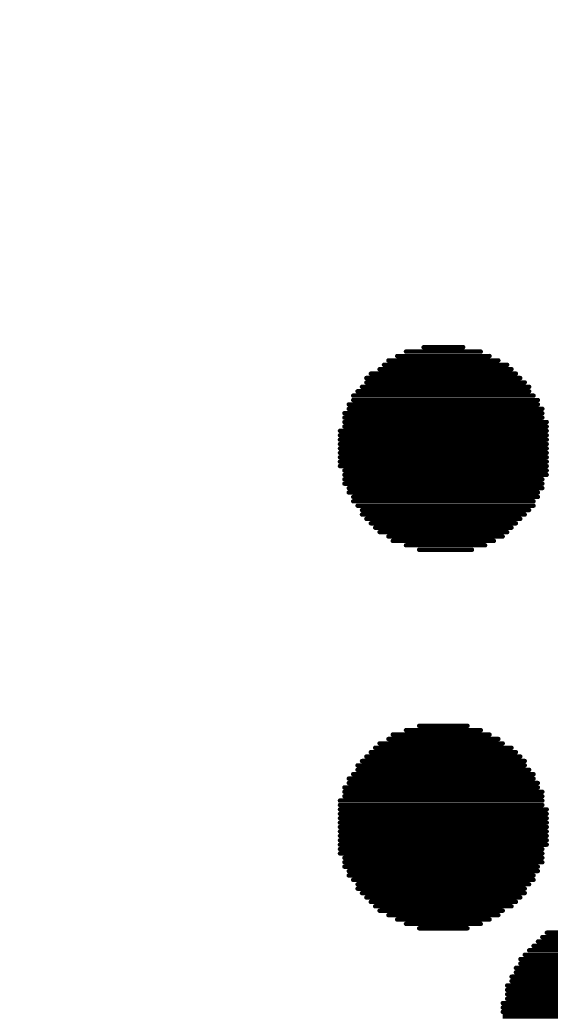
# Model space of a CAD drawing. Header units: millimetres. Extents: x -46.4 to 46.4, y -47.3 to 46.4.
# Drawn here: x -23.26 to -22.494, y 1.139 to 2.573 of the extents above; entities that cross this region are included whole.
import ezdxf

# ---------------------------------------------------------------- set-up
doc = ezdxf.new("R2010")
doc.units = ezdxf.units.MM
doc.layers.add('BottomOverlay', color=54, linetype='Continuous')
doc.layers.add('Mechanical1', color=6, linetype='Continuous')

# ---------------------------------------------------------------- blocks, each defined once
blk = doc.blocks.new('________2')
at = {"layer": 'BottomOverlay', "const_width": 0.00635}
for points in [[(1.2969, -0.9051), (1.4049, -0.9051)], [(1.3223, -0.8988), (1.3795, -0.8988)], [(1.2715, -0.9178), (1.4303, -0.9178)], [(1.2842, -0.9115), (1.4176, -0.9115)], [(1.2588, -0.9305), (1.4493, -0.9305)], [(1.2652, -0.9242), (1.443, -0.9242)], [(1.2398, -0.9432), (1.462, -0.9432)], [(1.2398, -0.9496), (1.4684, -0.9496)], [(1.2461, -0.9369), (1.4557, -0.9369)], [(1.2271, -0.9623), (1.4747, -0.9623)], [(1.2334, -0.9559), (1.4747, -0.9559)], [(1.2207, -0.9686), (1.4811, -0.9686)], [(1.2207, -0.975), (1.4874, -0.975)], [(1.2144, -0.9813), (1.4874, -0.9813)], [(1.2144, -0.9877), (1.4938, -0.9877)], [(1.208, -0.994), (1.4938, -0.994)], [(1.208, -1.0004), (1.4938, -1.0004)], [(1.208, -1.0067), (1.5001, -1.0067)], [(1.2017, -1.0194), (1.5001, -1.0194)], [(1.208, -1.0131), (1.5001, -1.0131)], [(1.2017, -1.0258), (1.5001, -1.0258)], [(1.2017, -1.0321), (1.5001, -1.0321)], [(1.2017, -1.0385), (1.5001, -1.0385)], [(1.2017, -1.0448), (1.5001, -1.0448)], [(1.2017, -1.0512), (1.5001, -1.0512)], [(1.2017, -1.0575), (1.5001, -1.0575)], [(1.2017, -1.0639), (1.5001, -1.0639)], [(1.2017, -1.0702), (1.5001, -1.0702)], [(1.208, -1.0766), (1.5001, -1.0766)], [(1.208, -1.0829), (1.5001, -1.0829)], [(1.208, -1.0893), (1.4938, -1.0893)], [(1.208, -1.0956), (1.4938, -1.0956)], [(1.2144, -1.102), (1.4938, -1.102)], [(1.2144, -1.1083), (1.4874, -1.1083)], [(1.2207, -1.1147), (1.4874, -1.1147)], [(1.2207, -1.121), (1.4811, -1.121)], [(1.2271, -1.1274), (1.4811, -1.1274)], [(1.2334, -1.1337), (1.4747, -1.1337)], [(1.2334, -1.1401), (1.4684, -1.1401)], [(1.2398, -1.1464), (1.462, -1.1464)], [(1.2461, -1.1528), (1.4557, -1.1528)], [(1.2525, -1.1591), (1.4493, -1.1591)], [(1.2588, -1.1655), (1.443, -1.1655)], [(1.2715, -1.1718), (1.4366, -1.1718)], [(1.2779, -1.1782), (1.4239, -1.1782)], [(1.2969, -1.1845), (1.4112, -1.1845)], [(1.316, -1.1909), (1.3922, -1.1909)], [(1.2969, -1.4512), (1.4049, -1.4512)], [(1.316, -1.4449), (1.3858, -1.4449)], [(1.2715, -1.4639), (1.4303, -1.4639)], [(1.2779, -1.4576), (1.4176, -1.4576)], [(1.2525, -1.4766), (1.4493, -1.4766)], [(1.2588, -1.4703), (1.4366, -1.4703)], [(1.2398, -1.4893), (1.462, -1.4893)], [(1.2461, -1.483), (1.4557, -1.483)], [(1.2271, -1.502), (1.4684, -1.502)], [(1.2271, -1.5084), (1.4747, -1.5084)], [(1.2334, -1.4957), (1.4684, -1.4957)], [(1.2144, -1.5211), (1.4811, -1.5211)], [(1.2207, -1.5147), (1.4811, -1.5147)], [(1.208, -1.5338), (1.4874, -1.5338)], [(1.2144, -1.5274), (1.4874, -1.5274)], [(1.208, -1.5401), (1.4938, -1.5401)], [(1.208, -1.5465), (1.4938, -1.5465)], [(1.2017, -1.5528), (1.4938, -1.5528)], [(1.2017, -1.5592), (1.4938, -1.5592)], [(1.2017, -1.5655), (1.5001, -1.5655)], [(1.2017, -1.5719), (1.5001, -1.5719)], [(1.2017, -1.5782), (1.5001, -1.5782)], [(1.2017, -1.5846), (1.5001, -1.5846)], [(1.2017, -1.5909), (1.5001, -1.5909)], [(1.2017, -1.5973), (1.5001, -1.5973)], [(1.2017, -1.6036), (1.5001, -1.6036)], [(1.2017, -1.61), (1.5001, -1.61)], [(1.2017, -1.6163), (1.5001, -1.6163)], [(1.2017, -1.6227), (1.4938, -1.6227)], [(1.2017, -1.629), (1.4938, -1.629)], [(1.208, -1.6354), (1.4938, -1.6354)], [(1.208, -1.6417), (1.4938, -1.6417)], [(1.208, -1.6481), (1.4874, -1.6481)], [(1.2144, -1.6544), (1.4874, -1.6544)], [(1.2144, -1.6608), (1.4811, -1.6608)], [(1.2207, -1.6671), (1.4811, -1.6671)], [(1.2271, -1.6735), (1.4747, -1.6735)], [(1.2271, -1.6798), (1.4684, -1.6798)], [(1.2334, -1.6862), (1.4684, -1.6862)], [(1.2398, -1.6925), (1.462, -1.6925)], [(1.2461, -1.6989), (1.4557, -1.6989)], [(1.2525, -1.7052), (1.4493, -1.7052)], [(1.2588, -1.7116), (1.4366, -1.7116)], [(1.2715, -1.7179), (1.4303, -1.7179)], [(1.2842, -1.7243), (1.4176, -1.7243)], [(1.2969, -1.7306), (1.4049, -1.7306)], [(1.316, -1.737), (1.3858, -1.737)], [(1.4938, -1.7497), (1.6843, -1.7497)], [(1.5001, -1.7433), (1.6716, -1.7433)], [(1.4811, -1.7624), (1.697, -1.7624)], [(1.4874, -1.756), (1.6906, -1.756)], [(1.462, -1.7814), (1.7097, -1.7814)], [(1.4684, -1.7751), (1.7097, -1.7751)], [(1.4747, -1.7687), (1.7033, -1.7687)], [(1.4557, -1.7941), (1.7224, -1.7941)], [(1.462, -1.7878), (1.716, -1.7878)], [(1.4493, -1.8068), (1.7287, -1.8068)], [(1.4557, -1.8005), (1.7224, -1.8005)], [(1.443, -1.8195), (1.7287, -1.8195)], [(1.4493, -1.8132), (1.7287, -1.8132)], [(1.443, -1.8259), (1.7351, -1.8259)], [(1.443, -1.8322), (1.7351, -1.8322)], [(1.443, -1.8386), (1.7351, -1.8386)], [(1.4366, -1.8449), (1.7351, -1.8449)], [(1.4366, -1.8513), (1.7351, -1.8513)], [(1.4366, -1.8576), (1.7351, -1.8576)], [(1.4366, -1.864), (1.7414, -1.864)]]:
    blk.add_lwpolyline(points, dxfattribs=at)
at = {"layer": 'BottomOverlay', "const_width": 0.00317}
for points in [[(1.2954, -0.9051, 1), (1.2985, -0.9051, 1)], [(1.3208, -0.8988, 1), (1.3239, -0.8988, 1)], [(1.3779, -0.8988, 1), (1.3811, -0.8988, 1)], [(1.4033, -0.9051, 1), (1.4065, -0.9051, 1)], [(1.27, -0.9178, 1), (1.2731, -0.9178, 1)], [(1.2827, -0.9115, 1), (1.2858, -0.9115, 1)], [(1.416, -0.9115, 1), (1.4192, -0.9115, 1)], [(1.4287, -0.9178, 1), (1.4319, -0.9178, 1)], [(1.2573, -0.9305, 1), (1.2604, -0.9305, 1)], [(1.2636, -0.9242, 1), (1.2668, -0.9242, 1)], [(1.4414, -0.9242, 1), (1.4446, -0.9242, 1)], [(1.4478, -0.9305, 1), (1.4509, -0.9305, 1)], [(1.2382, -0.9432, 1), (1.2414, -0.9432, 1)], [(1.2382, -0.9496, 1), (1.2414, -0.9496, 1)], [(1.2446, -0.9369, 1), (1.2477, -0.9369, 1)], [(1.4541, -0.9369, 1), (1.4573, -0.9369, 1)], [(1.4605, -0.9432, 1), (1.4636, -0.9432, 1)], [(1.4668, -0.9496, 1), (1.47, -0.9496, 1)], [(1.2255, -0.9623, 1), (1.2287, -0.9623, 1)], [(1.2319, -0.9559, 1), (1.235, -0.9559, 1)], [(1.4732, -0.9559, 1), (1.4763, -0.9559, 1)], [(1.4732, -0.9623, 1), (1.4763, -0.9623, 1)], [(1.2192, -0.9686, 1), (1.2223, -0.9686, 1)], [(1.2192, -0.975, 1), (1.2223, -0.975, 1)], [(1.4795, -0.9686, 1), (1.4827, -0.9686, 1)], [(1.4859, -0.975, 1), (1.489, -0.975, 1)], [(1.2128, -0.9813, 1), (1.216, -0.9813, 1)], [(1.2128, -0.9877, 1), (1.216, -0.9877, 1)], [(1.4859, -0.9813, 1), (1.489, -0.9813, 1)], [(1.4922, -0.9877, 1), (1.4954, -0.9877, 1)], [(1.2065, -0.994, 1), (1.2096, -0.994, 1)], [(1.2065, -1.0004, 1), (1.2096, -1.0004, 1)], [(1.2065, -1.0067, 1), (1.2096, -1.0067, 1)], [(1.4922, -0.994, 1), (1.4954, -0.994, 1)], [(1.4922, -1.0004, 1), (1.4954, -1.0004, 1)], [(1.4986, -1.0067, 1), (1.5017, -1.0067, 1)], [(1.2001, -1.0194, 1), (1.2033, -1.0194, 1)], [(1.2065, -1.0131, 1), (1.2096, -1.0131, 1)], [(1.4986, -1.0131, 1), (1.5017, -1.0131, 1)], [(1.4986, -1.0194, 1), (1.5017, -1.0194, 1)], [(1.2001, -1.0258, 1), (1.2033, -1.0258, 1)], [(1.2001, -1.0321, 1), (1.2033, -1.0321, 1)], [(1.4986, -1.0258, 1), (1.5017, -1.0258, 1)], [(1.4986, -1.0321, 1), (1.5017, -1.0321, 1)], [(1.2001, -1.0385, 1), (1.2033, -1.0385, 1)], [(1.2001, -1.0448, 1), (1.2033, -1.0448, 1)], [(1.4986, -1.0385, 1), (1.5017, -1.0385, 1)], [(1.4986, -1.0448, 1), (1.5017, -1.0448, 1)], [(1.2001, -1.0512, 1), (1.2033, -1.0512, 1)], [(1.2001, -1.0575, 1), (1.2033, -1.0575, 1)], [(1.2001, -1.0639, 1), (1.2033, -1.0639, 1)], [(1.4986, -1.0512, 1), (1.5017, -1.0512, 1)], [(1.4986, -1.0575, 1), (1.5017, -1.0575, 1)], [(1.4986, -1.0639, 1), (1.5017, -1.0639, 1)], [(1.2001, -1.0702, 1), (1.2033, -1.0702, 1)], [(1.2065, -1.0766, 1), (1.2096, -1.0766, 1)], [(1.4986, -1.0702, 1), (1.5017, -1.0702, 1)], [(1.4986, -1.0766, 1), (1.5017, -1.0766, 1)], [(1.2065, -1.0829, 1), (1.2096, -1.0829, 1)], [(1.2065, -1.0893, 1), (1.2096, -1.0893, 1)], [(1.4922, -1.0893, 1), (1.4954, -1.0893, 1)], [(1.4986, -1.0829, 1), (1.5017, -1.0829, 1)], [(1.2065, -1.0956, 1), (1.2096, -1.0956, 1)], [(1.2128, -1.102, 1), (1.216, -1.102, 1)], [(1.4922, -1.0956, 1), (1.4954, -1.0956, 1)], [(1.4922, -1.102, 1), (1.4954, -1.102, 1)], [(1.2128, -1.1083, 1), (1.216, -1.1083, 1)], [(1.2192, -1.1147, 1), (1.2223, -1.1147, 1)], [(1.2192, -1.121, 1), (1.2223, -1.121, 1)], [(1.4795, -1.121, 1), (1.4827, -1.121, 1)], [(1.4859, -1.1083, 1), (1.489, -1.1083, 1)], [(1.4859, -1.1147, 1), (1.489, -1.1147, 1)], [(1.2255, -1.1274, 1), (1.2287, -1.1274, 1)], [(1.2319, -1.1337, 1), (1.235, -1.1337, 1)], [(1.4732, -1.1337, 1), (1.4763, -1.1337, 1)], [(1.4795, -1.1274, 1), (1.4827, -1.1274, 1)], [(1.2319, -1.1401, 1), (1.235, -1.1401, 1)], [(1.2382, -1.1464, 1), (1.2414, -1.1464, 1)], [(1.4605, -1.1464, 1), (1.4636, -1.1464, 1)], [(1.4668, -1.1401, 1), (1.47, -1.1401, 1)], [(1.2446, -1.1528, 1), (1.2477, -1.1528, 1)], [(1.2509, -1.1591, 1), (1.2541, -1.1591, 1)], [(1.4478, -1.1591, 1), (1.4509, -1.1591, 1)], [(1.4541, -1.1528, 1), (1.4573, -1.1528, 1)], [(1.2573, -1.1655, 1), (1.2604, -1.1655, 1)], [(1.27, -1.1718, 1), (1.2731, -1.1718, 1)], [(1.2763, -1.1782, 1), (1.2795, -1.1782, 1)], [(1.4224, -1.1782, 1), (1.4255, -1.1782, 1)], [(1.4351, -1.1718, 1), (1.4382, -1.1718, 1)], [(1.4414, -1.1655, 1), (1.4446, -1.1655, 1)], [(1.2954, -1.1845, 1), (1.2985, -1.1845, 1)], [(1.3144, -1.1909, 1), (1.3176, -1.1909, 1)], [(1.3906, -1.1909, 1), (1.3938, -1.1909, 1)], [(1.4097, -1.1845, 1), (1.4128, -1.1845, 1)], [(1.2954, -1.4512, 1), (1.2985, -1.4512, 1)], [(1.3144, -1.4449, 1), (1.3176, -1.4449, 1)], [(1.3843, -1.4449, 1), (1.3874, -1.4449, 1)], [(1.4033, -1.4512, 1), (1.4065, -1.4512, 1)], [(1.27, -1.4639, 1), (1.2731, -1.4639, 1)], [(1.2763, -1.4576, 1), (1.2795, -1.4576, 1)], [(1.416, -1.4576, 1), (1.4192, -1.4576, 1)], [(1.4287, -1.4639, 1), (1.4319, -1.4639, 1)], [(1.2509, -1.4766, 1), (1.2541, -1.4766, 1)], [(1.2573, -1.4703, 1), (1.2604, -1.4703, 1)], [(1.4351, -1.4703, 1), (1.4382, -1.4703, 1)], [(1.4478, -1.4766, 1), (1.4509, -1.4766, 1)], [(1.2382, -1.4893, 1), (1.2414, -1.4893, 1)], [(1.2446, -1.483, 1), (1.2477, -1.483, 1)], [(1.4541, -1.483, 1), (1.4573, -1.483, 1)], [(1.4605, -1.4893, 1), (1.4636, -1.4893, 1)], [(1.2255, -1.502, 1), (1.2287, -1.502, 1)], [(1.2255, -1.5084, 1), (1.2287, -1.5084, 1)], [(1.2319, -1.4957, 1), (1.235, -1.4957, 1)], [(1.4668, -1.4957, 1), (1.47, -1.4957, 1)], [(1.4668, -1.502, 1), (1.47, -1.502, 1)], [(1.4732, -1.5084, 1), (1.4763, -1.5084, 1)], [(1.2128, -1.5211, 1), (1.216, -1.5211, 1)], [(1.2192, -1.5147, 1), (1.2223, -1.5147, 1)], [(1.4795, -1.5147, 1), (1.4827, -1.5147, 1)], [(1.4795, -1.5211, 1), (1.4827, -1.5211, 1)], [(1.2065, -1.5338, 1), (1.2096, -1.5338, 1)], [(1.2128, -1.5274, 1), (1.216, -1.5274, 1)], [(1.4859, -1.5274, 1), (1.489, -1.5274, 1)], [(1.4859, -1.5338, 1), (1.489, -1.5338, 1)], [(1.2065, -1.5401, 1), (1.2096, -1.5401, 1)], [(1.2065, -1.5465, 1), (1.2096, -1.5465, 1)], [(1.4922, -1.5401, 1), (1.4954, -1.5401, 1)], [(1.4922, -1.5465, 1), (1.4954, -1.5465, 1)], [(1.2001, -1.5528, 1), (1.2033, -1.5528, 1)], [(1.2001, -1.5592, 1), (1.2033, -1.5592, 1)], [(1.2001, -1.5655, 1), (1.2033, -1.5655, 1)], [(1.4922, -1.5528, 1), (1.4954, -1.5528, 1)], [(1.4922, -1.5592, 1), (1.4954, -1.5592, 1)], [(1.4986, -1.5655, 1), (1.5017, -1.5655, 1)], [(1.2001, -1.5719, 1), (1.2033, -1.5719, 1)], [(1.2001, -1.5782, 1), (1.2033, -1.5782, 1)], [(1.4986, -1.5719, 1), (1.5017, -1.5719, 1)], [(1.4986, -1.5782, 1), (1.5017, -1.5782, 1)], [(1.2001, -1.5846, 1), (1.2033, -1.5846, 1)], [(1.2001, -1.5909, 1), (1.2033, -1.5909, 1)], [(1.4986, -1.5846, 1), (1.5017, -1.5846, 1)], [(1.4986, -1.5909, 1), (1.5017, -1.5909, 1)], [(1.2001, -1.5973, 1), (1.2033, -1.5973, 1)], [(1.2001, -1.6036, 1), (1.2033, -1.6036, 1)], [(1.4986, -1.5973, 1), (1.5017, -1.5973, 1)], [(1.4986, -1.6036, 1), (1.5017, -1.6036, 1)], [(1.2001, -1.61, 1), (1.2033, -1.61, 1)], [(1.2001, -1.6163, 1), (1.2033, -1.6163, 1)], [(1.2001, -1.6227, 1), (1.2033, -1.6227, 1)], [(1.4922, -1.6227, 1), (1.4954, -1.6227, 1)], [(1.4986, -1.61, 1), (1.5017, -1.61, 1)], [(1.4986, -1.6163, 1), (1.5017, -1.6163, 1)], [(1.2001, -1.629, 1), (1.2033, -1.629, 1)], [(1.2065, -1.6354, 1), (1.2096, -1.6354, 1)], [(1.4922, -1.629, 1), (1.4954, -1.629, 1)], [(1.4922, -1.6354, 1), (1.4954, -1.6354, 1)], [(1.2065, -1.6417, 1), (1.2096, -1.6417, 1)], [(1.2065, -1.6481, 1), (1.2096, -1.6481, 1)], [(1.4859, -1.6481, 1), (1.489, -1.6481, 1)], [(1.4922, -1.6417, 1), (1.4954, -1.6417, 1)], [(1.2128, -1.6544, 1), (1.216, -1.6544, 1)], [(1.2128, -1.6608, 1), (1.216, -1.6608, 1)], [(1.4795, -1.6608, 1), (1.4827, -1.6608, 1)], [(1.4859, -1.6544, 1), (1.489, -1.6544, 1)], [(1.2192, -1.6671, 1), (1.2223, -1.6671, 1)], [(1.2255, -1.6735, 1), (1.2287, -1.6735, 1)], [(1.2255, -1.6798, 1), (1.2287, -1.6798, 1)], [(1.4668, -1.6798, 1), (1.47, -1.6798, 1)], [(1.4732, -1.6735, 1), (1.4763, -1.6735, 1)], [(1.4795, -1.6671, 1), (1.4827, -1.6671, 1)], [(1.2319, -1.6862, 1), (1.235, -1.6862, 1)], [(1.2382, -1.6925, 1), (1.2414, -1.6925, 1)], [(1.4605, -1.6925, 1), (1.4636, -1.6925, 1)], [(1.4668, -1.6862, 1), (1.47, -1.6862, 1)], [(1.2446, -1.6989, 1), (1.2477, -1.6989, 1)], [(1.2509, -1.7052, 1), (1.2541, -1.7052, 1)], [(1.4478, -1.7052, 1), (1.4509, -1.7052, 1)], [(1.4541, -1.6989, 1), (1.4573, -1.6989, 1)], [(1.2573, -1.7116, 1), (1.2604, -1.7116, 1)], [(1.27, -1.7179, 1), (1.2731, -1.7179, 1)], [(1.4287, -1.7179, 1), (1.4319, -1.7179, 1)], [(1.4351, -1.7116, 1), (1.4382, -1.7116, 1)], [(1.2827, -1.7243, 1), (1.2858, -1.7243, 1)], [(1.2954, -1.7306, 1), (1.2985, -1.7306, 1)], [(1.3144, -1.737, 1), (1.3176, -1.737, 1)], [(1.3843, -1.737, 1), (1.3874, -1.737, 1)], [(1.4033, -1.7306, 1), (1.4065, -1.7306, 1)], [(1.416, -1.7243, 1), (1.4192, -1.7243, 1)], [(1.4922, -1.7497, 1), (1.4954, -1.7497, 1)], [(1.4986, -1.7433, 1), (1.5017, -1.7433, 1)], [(1.4795, -1.7624, 1), (1.4827, -1.7624, 1)], [(1.4859, -1.756, 1), (1.489, -1.756, 1)], [(1.4605, -1.7814, 1), (1.4636, -1.7814, 1)], [(1.4668, -1.7751, 1), (1.47, -1.7751, 1)], [(1.4732, -1.7687, 1), (1.4763, -1.7687, 1)], [(1.4541, -1.7941, 1), (1.4573, -1.7941, 1)], [(1.4605, -1.7878, 1), (1.4636, -1.7878, 1)], [(1.4478, -1.8068, 1), (1.4509, -1.8068, 1)], [(1.4541, -1.8005, 1), (1.4573, -1.8005, 1)], [(1.4414, -1.8195, 1), (1.4446, -1.8195, 1)], [(1.4478, -1.8132, 1), (1.4509, -1.8132, 1)], [(1.4414, -1.8259, 1), (1.4446, -1.8259, 1)], [(1.4414, -1.8322, 1), (1.4446, -1.8322, 1)], [(1.4414, -1.8386, 1), (1.4446, -1.8386, 1)], [(1.4351, -1.8449, 1), (1.4382, -1.8449, 1)], [(1.4351, -1.8513, 1), (1.4382, -1.8513, 1)], [(1.4351, -1.8576, 1), (1.4382, -1.8576, 1)]]:
    blk.add_lwpolyline(points, format="xyb", close=True, dxfattribs=at)

msp = doc.modelspace()

# ---------------------------------------------------------------- linework, layer by layer
at = {"layer": 'BottomOverlay', "const_width": 0.508}
msp.add_lwpolyline([(-28.929, 0.9392, -0.221527), (-12.3943, 8.4487)], format="xyb", dxfattribs=at)
at = {"layer": 'Mechanical1', "const_width": 0.254}
msp.add_lwpolyline([(-46.2567, 0, -0.414214), (0, 46.2567)], format="xyb", dxfattribs=at)

# ---------------------------------------------------------------- block references
at = {"rotation": 360}
msp.add_blockref('________2', (-24, 3), dxfattribs=at)

doc.saveas('drawing.dxf')
